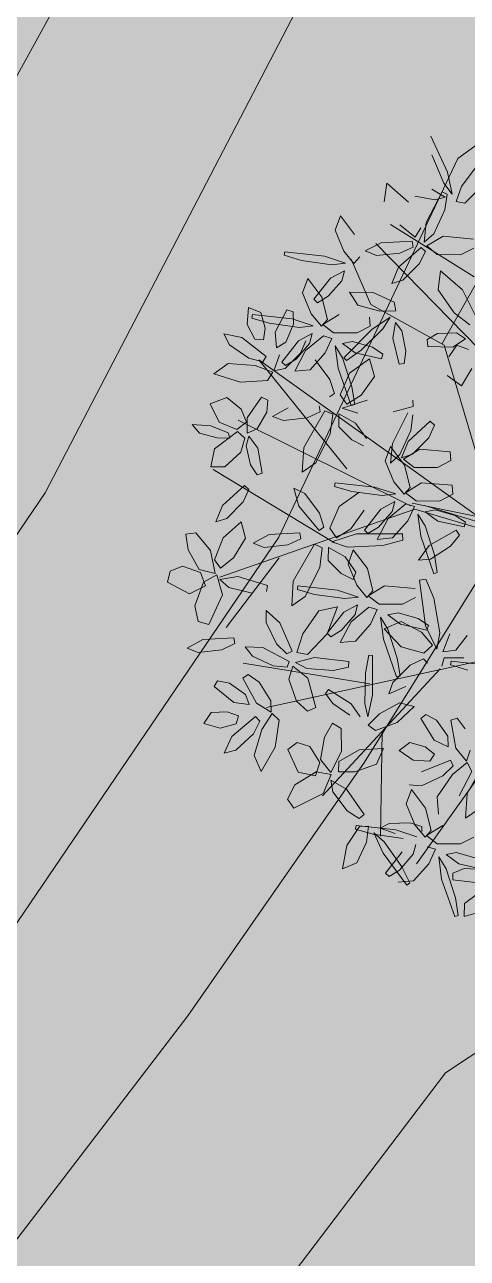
# Model space of a CAD drawing. Header units: inches. Extents: x 218980 to 233865, y 587194 to 599270.
# Drawn here: x 219124.48 to 219129.93, y 587364.85 to 587380.04 of the extents above; entities that cross this region are included whole.
import ezdxf

# ---------------------------------------------------------------- set-up
doc = ezdxf.new("R2010")
doc.units = ezdxf.units.IN
doc.header["$MEASUREMENT"] = 0
doc.linetypes.add('01', pattern=[0])
doc.layers.get('0').update_dxf_attribs({"lineweight": 0})
for name, color, linetype, lineweight in [('Forest and Steep Slope', 66, '01', 0), ('Major Contour', 250, 'Continuous', 0), ('Minor Contour', 250, 'Continuous', 0), ('Proposed Urban Design', 250, 'Continuous', 0)]:
    doc.layers.add(name, color=color, linetype=linetype, lineweight=lineweight)

# ---------------------------------------------------------------- blocks, each defined once
blk = doc.blocks.new('tree2')
at = {"color": 60}
for p, q in [((325195.998, 3048397.39), (325195.795, 3048397.835)), ((325195.807, 3048397.604), (325195.955, 3048397.257)), ((325196.058, 3048397.122), (325195.998, 3048397.39)), ((325196.34, 3048397.442), (325196.173, 3048397.217)), ((325195.252, 3048397.257), (325195.218, 3048397.026)), ((325195.52, 3048397.021), (325195.252, 3048397.257)), ((325195.955, 3048397.257), (325196.058, 3048397.122)), ((325196.173, 3048397.217), (325196.106, 3048397.031)), ((325195.598, 3048397.095), (325195.849, 3048397.049)), ((325195.738, 3048396.772), (325195.933, 3048397.148)), ((325195.97, 3048397.084), (325195.805, 3048397.184)), ((325195.849, 3048397.049), (325195.97, 3048397.084)), ((325195.933, 3048397.148), (325195.996, 3048397.121)), ((325195.996, 3048397.121), (325195.967, 3048396.929)), ((325196.214, 3048397.01), (325196.416, 3048397.209)), ((325195.967, 3048396.929), (325195.831, 3048396.634)), ((325196.106, 3048397.031), (325196.214, 3048397.01)), ((325194.68, 3048396.855), (325194.614, 3048396.678)), ((325194.853, 3048396.623), (325194.68, 3048396.855)), ((325195.712, 3048396.53), (325195.738, 3048396.772)), ((325194.614, 3048396.678), (325194.721, 3048396.418)), ((325195.413, 3048396.741), (325195.602, 3048396.589)), ((325195.602, 3048396.589), (325195.671, 3048396.706)), ((325195.831, 3048396.634), (325195.712, 3048396.53)), ((325194.987, 3048396.421), (325195.184, 3048396.523)), ((325195.184, 3048396.523), (325195.565, 3048396.54)), ((325195.397, 3048396.22), (325195.673, 3048396.464)), ((325195.575, 3048396.468), (325195.414, 3048396.395)), ((325195.565, 3048396.54), (325195.575, 3048396.468)), ((325195.673, 3048396.464), (325195.727, 3048396.415)), ((325195.743, 3048396.483), (325195.944, 3048396.603)), ((325195.873, 3048396.379), (325195.743, 3048396.483)), ((325195.944, 3048396.603), (325196.319, 3048396.567)), ((325196.324, 3048396.457), (325196.161, 3048396.375)), ((325193.996, 3048396.412), (325193.989, 3048396.368)), ((325193.989, 3048396.368), (325194.201, 3048396.304)), ((325194.483, 3048396.357), (325193.996, 3048396.412)), ((325194.201, 3048396.304), (325194.574, 3048396.252)), ((325194.743, 3048396.271), (325194.483, 3048396.357)), ((325194.721, 3048396.418), (325194.846, 3048396.266)), ((325194.846, 3048396.266), (325194.92, 3048396.347)), ((325195.123, 3048396.366), (325194.987, 3048396.421)), ((325195.414, 3048396.395), (325195.123, 3048396.366)), ((325195.727, 3048396.415), (325195.652, 3048396.261)), ((325196.161, 3048396.375), (325195.873, 3048396.379)), ((325194.73, 3048396.177), (325194.56, 3048396.087)), ((325194.574, 3048396.252), (325194.743, 3048396.271)), ((325194.698, 3048396.054), (325194.73, 3048396.177)), ((325195.313, 3048396.021), (325195.397, 3048396.22)), ((325195.652, 3048396.261), (325195.451, 3048396.062)), ((325195.915, 3048396.176), (325195.883, 3048395.944)), ((325196.186, 3048395.943), (325195.915, 3048396.176)), ((325194.279, 3048396.083), (325194.214, 3048395.905)), ((325194.453, 3048395.852), (325194.279, 3048396.083)), ((325194.56, 3048396.087), (325194.354, 3048395.827)), ((325194.53, 3048395.863), (325194.698, 3048396.054)), ((325195.451, 3048396.062), (325195.313, 3048396.021)), ((325194.214, 3048395.905), (325194.322, 3048395.647)), ((325194.398, 3048395.784), (325194.53, 3048395.863)), ((325194.521, 3048395.576), (325194.453, 3048395.852)), ((325194.794, 3048395.915), (325194.893, 3048395.754)), ((325195.083, 3048395.909), (325194.794, 3048395.915)), ((325195.342, 3048395.792), (325195.083, 3048395.909)), ((325195.883, 3048395.944), (325196.082, 3048395.661)), ((325196.341, 3048395.63), (325196.186, 3048395.943)), ((325193.533, 3048395.514), (325193.548, 3048395.725)), ((325193.548, 3048395.725), (325193.698, 3048395.664)), ((325193.877, 3048395.419), (325194.021, 3048395.698)), ((325194.021, 3048395.698), (325194.098, 3048395.67)), ((325194.354, 3048395.827), (325194.398, 3048395.784)), ((325194.893, 3048395.754), (325195.164, 3048395.679)), ((325195.361, 3048395.684), (325195.342, 3048395.792)), ((325193.598, 3048395.637), (325193.591, 3048395.593)), ((325193.591, 3048395.593), (325193.802, 3048395.53)), ((325194.085, 3048395.584), (325193.598, 3048395.637)), ((325193.698, 3048395.664), (325193.752, 3048395.472)), ((325194.345, 3048395.499), (325194.085, 3048395.584)), ((325194.098, 3048395.67), (325194.102, 3048395.521)), ((325194.322, 3048395.647), (325194.448, 3048395.495)), ((325194.448, 3048395.495), (325194.521, 3048395.576)), ((325194.465, 3048395.514), (325194.664, 3048395.637)), ((325195.04, 3048395.606), (325195.046, 3048395.496)), ((325195.294, 3048395.606), (325195.066, 3048395.454)), ((325195.164, 3048395.679), (325195.361, 3048395.684)), ((325195.204, 3048395.462), (325195.294, 3048395.606)), ((325196.082, 3048395.661), (325196.274, 3048395.512)), ((325193.246, 3048395.4), (325193.464, 3048395.355)), ((325193.313, 3048395.267), (325193.246, 3048395.4)), ((325193.628, 3048395.334), (325193.533, 3048395.514)), ((325193.752, 3048395.472), (325193.732, 3048395.328)), ((325193.802, 3048395.53), (325194.176, 3048395.48)), ((325193.895, 3048395.229), (325193.877, 3048395.419)), ((325194.102, 3048395.521), (325194.007, 3048395.299)), ((325194.333, 3048395.405), (325194.163, 3048395.314)), ((325194.176, 3048395.48), (325194.345, 3048395.499)), ((325194.301, 3048395.283), (325194.333, 3048395.405)), ((325194.597, 3048395.412), (325194.465, 3048395.514)), ((325194.885, 3048395.412), (325194.597, 3048395.412)), ((325195.066, 3048395.454), (325194.724, 3048395.104)), ((325195.046, 3048395.496), (325194.885, 3048395.412)), ((325194.934, 3048395.198), (325195.204, 3048395.462)), ((325195.36, 3048395.538), (325195.327, 3048395.349)), ((325195.437, 3048395.438), (325195.36, 3048395.538)), ((325195.485, 3048395.187), (325195.437, 3048395.438)), ((325195.747, 3048395.331), (325195.876, 3048395.403)), ((325195.876, 3048395.403), (325196.112, 3048395.414)), ((325196.112, 3048395.414), (325196.223, 3048395.34)), ((325193.553, 3048395.101), (325193.313, 3048395.267)), ((325193.464, 3048395.355), (325193.766, 3048395.121)), ((325193.732, 3048395.328), (325193.628, 3048395.334)), ((325194.007, 3048395.299), (325193.895, 3048395.229)), ((325194.163, 3048395.314), (325193.958, 3048395.053)), ((325194.134, 3048395.09), (325194.301, 3048395.283)), ((325194.254, 3048395.316), (325194.189, 3048395.164)), ((325194.471, 3048395.376), (325194.251, 3048395.196)), ((325194.576, 3048395.345), (325194.471, 3048395.376)), ((325194.493, 3048395.167), (325194.576, 3048395.345)), ((325194.616, 3048395.251), (325194.651, 3048394.979)), ((325194.706, 3048395.106), (325194.616, 3048395.251)), ((325194.831, 3048395.304), (325194.707, 3048395.28)), ((325194.707, 3048395.28), (325194.862, 3048395.166)), ((325195.076, 3048395.236), (325194.831, 3048395.304)), ((325195.327, 3048395.349), (325195.405, 3048395.026)), ((325195.756, 3048395.246), (325195.747, 3048395.331)), ((325196.064, 3048395.237), (325195.756, 3048395.246)), ((325196.017, 3048395.116), (325196.116, 3048395.26)), ((325196.223, 3048395.34), (325196.064, 3048395.237)), ((325196.116, 3048395.26), (325196.258, 3048395.207)), ((325193.725, 3048395.056), (325193.553, 3048395.101)), ((325193.766, 3048395.121), (325193.725, 3048395.056)), ((325193.859, 3048394.944), (325193.929, 3048395.141)), ((325194.189, 3048395.164), (325193.998, 3048394.975)), ((325194.003, 3048395.011), (325194.134, 3048395.09)), ((325194.251, 3048395.196), (325194.117, 3048394.94)), ((325194.306, 3048394.958), (325194.493, 3048395.167)), ((325194.822, 3048394.747), (325194.706, 3048395.106)), ((325194.724, 3048395.104), (325194.754, 3048395.071)), ((325194.754, 3048395.071), (325194.934, 3048395.198)), ((325194.792, 3048394.918), (325195.037, 3048395.094)), ((325194.862, 3048395.166), (325195.185, 3048395.093)), ((325195.037, 3048395.094), (325195.1, 3048394.876)), ((325195.204, 3048395.151), (325195.076, 3048395.236)), ((325195.185, 3048395.093), (325195.204, 3048395.151)), ((325195.466, 3048395.035), (325195.485, 3048395.187)), ((325193.121, 3048394.906), (325193.297, 3048395.034)), ((325193.297, 3048395.034), (325193.629, 3048395.009)), ((325193.629, 3048395.009), (325193.848, 3048394.929)), ((325193.998, 3048394.975), (325193.859, 3048394.944)), ((325193.958, 3048395.053), (325194.003, 3048395.011)), ((325194.117, 3048394.94), (325194.306, 3048394.958)), ((325194.55, 3048394.837), (325194.37, 3048395.079)), ((325194.651, 3048394.979), (325194.814, 3048394.517)), ((325195.405, 3048395.026), (325195.466, 3048395.035)), ((325196.299, 3048394.975), (325196.172, 3048394.758)), ((325193.448, 3048394.804), (325193.121, 3048394.906)), ((325193.784, 3048394.825), (325193.448, 3048394.804)), ((325193.848, 3048394.929), (325193.784, 3048394.825)), ((325194.607, 3048394.665), (325194.55, 3048394.837)), ((325194.676, 3048394.651), (325194.792, 3048394.918)), ((325195.1, 3048394.876), (325194.936, 3048394.644)), ((325196.172, 3048394.758), (325195.995, 3048394.889)), ((325194.547, 3048394.623), (325194.607, 3048394.665)), ((325194.76, 3048394.533), (325194.676, 3048394.651)), ((325194.936, 3048394.644), (325194.76, 3048394.533)), ((325194.856, 3048394.529), (325194.822, 3048394.747)), ((325193.074, 3048394.538), (325193.28, 3048394.616)), ((325193.186, 3048394.314), (325193.074, 3048394.538)), ((325193.28, 3048394.616), (325193.458, 3048394.473)), ((325193.533, 3048394.367), (325193.71, 3048394.62)), ((325193.71, 3048394.62), (325193.786, 3048394.582)), ((325193.786, 3048394.582), (325193.775, 3048394.434)), ((325193.842, 3048394.384), (325194.038, 3048394.489)), ((325194.418, 3048394.512), (325194.429, 3048394.44)), ((325194.703, 3048394.486), (325195.008, 3048394.584)), ((325194.896, 3048394.422), (325194.703, 3048394.486)), ((325194.814, 3048394.517), (325194.856, 3048394.529)), ((325195.577, 3048394.507), (325195.33, 3048394.438)), ((325195.572, 3048394.584), (325195.577, 3048394.507)), ((325193.458, 3048394.473), (325193.524, 3048394.312)), ((325193.533, 3048394.178), (325193.533, 3048394.367)), ((325193.775, 3048394.434), (325193.656, 3048394.23)), ((325193.979, 3048394.332), (325193.842, 3048394.384)), ((325194.269, 3048394.365), (325193.979, 3048394.332)), ((325194.229, 3048394.001), (325194.489, 3048394.454)), ((325194.429, 3048394.44), (325194.269, 3048394.365)), ((325194.489, 3048394.454), (325194.586, 3048394.411)), ((325194.586, 3048394.411), (325194.556, 3048394.17)), ((325194.662, 3048394.416), (325194.659, 3048394.254)), ((325194.868, 3048394.301), (325194.662, 3048394.416)), ((325195.32, 3048394.05), (325195.509, 3048394.429)), ((325195.573, 3048394.403), (325195.546, 3048394.211)), ((325192.855, 3048394.285), (325192.943, 3048394.179)), ((325193.086, 3048394.268), (325192.855, 3048394.285)), ((325192.943, 3048394.179), (325193.163, 3048394.12)), ((325193.299, 3048394.183), (325193.086, 3048394.268)), ((325193.13, 3048393.986), (325193.413, 3048394.198)), ((325193.403, 3048394.221), (325193.186, 3048394.314)), ((325193.32, 3048394.114), (325193.299, 3048394.183)), ((325193.524, 3048394.312), (325193.403, 3048394.221)), ((325193.413, 3048394.198), (325193.502, 3048394.114)), ((325193.656, 3048394.23), (325193.533, 3048394.178)), ((325194.659, 3048394.254), (325194.82, 3048394.093)), ((325195.001, 3048394.112), (325194.868, 3048394.301)), ((325195.546, 3048394.211), (325195.414, 3048393.913)), ((325195.515, 3048394.075), (325195.787, 3048394.324)), ((325195.841, 3048394.275), (325195.768, 3048394.12)), ((325195.787, 3048394.324), (325195.841, 3048394.275)), ((325193.163, 3048394.12), (325193.32, 3048394.114)), ((325193.502, 3048394.114), (325193.455, 3048393.944)), ((325193.518, 3048394.021), (325193.551, 3048394.14)), ((325193.551, 3048394.14), (325193.662, 3048393.992)), ((325194.556, 3048394.17), (325194.376, 3048393.811)), ((325194.82, 3048394.093), (325194.965, 3048394.022)), ((325195.297, 3048393.808), (325195.32, 3048394.05)), ((325195.434, 3048393.875), (325195.515, 3048394.075)), ((325195.768, 3048394.12), (325195.57, 3048393.918)), ((325193.086, 3048393.762), (325193.13, 3048393.986)), ((325193.455, 3048393.944), (325193.255, 3048393.763)), ((325193.574, 3048393.787), (325193.518, 3048394.021)), ((325193.662, 3048393.992), (325193.717, 3048393.683)), ((325194.209, 3048393.696), (325194.229, 3048394.001)), ((325195.297, 3048394.013), (325195.232, 3048393.835)), ((325195.47, 3048393.781), (325195.297, 3048394.013)), ((325195.414, 3048393.913), (325195.297, 3048393.808)), ((325195.57, 3048393.918), (325195.434, 3048393.875)), ((325195.458, 3048393.857), (325195.657, 3048393.98)), ((325195.657, 3048393.98), (325196.033, 3048393.949)), ((325196.033, 3048393.949), (325196.04, 3048393.839)), ((325193.255, 3048393.763), (325193.086, 3048393.762)), ((325193.654, 3048393.665), (325193.574, 3048393.787)), ((325194.376, 3048393.811), (325194.209, 3048393.696)), ((325195.232, 3048393.835), (325195.34, 3048393.576)), ((325195.59, 3048393.756), (325195.458, 3048393.857)), ((325195.539, 3048393.506), (325195.47, 3048393.781)), ((325195.878, 3048393.755), (325195.59, 3048393.756)), ((325196.04, 3048393.839), (325195.878, 3048393.755)), ((325193.717, 3048393.683), (325193.654, 3048393.665)), ((325195.34, 3048393.576), (325195.465, 3048393.424)), ((325193.227, 3048393.285), (325193.499, 3048393.534)), ((325193.554, 3048393.485), (325193.481, 3048393.33)), ((325193.499, 3048393.534), (325193.554, 3048393.485)), ((325194.106, 3048393.5), (325194.168, 3048393.28)), ((325194.241, 3048393.433), (325194.106, 3048393.5)), ((325194.421, 3048393.19), (325194.241, 3048393.433)), ((325194.615, 3048393.566), (325194.608, 3048393.522)), ((325194.608, 3048393.522), (325194.82, 3048393.459)), ((325195.102, 3048393.514), (325194.615, 3048393.566)), ((325194.663, 3048393.272), (325194.908, 3048393.447)), ((325194.82, 3048393.459), (325195.194, 3048393.409)), ((325195.363, 3048393.429), (325195.102, 3048393.514)), ((325195.194, 3048393.409), (325195.363, 3048393.429)), ((325195.465, 3048393.424), (325195.539, 3048393.506)), ((325195.482, 3048393.444), (325195.681, 3048393.566)), ((325195.614, 3048393.342), (325195.482, 3048393.444)), ((325195.681, 3048393.566), (325196.057, 3048393.535)), ((325193.481, 3048393.33), (325193.283, 3048393.128)), ((325194.168, 3048393.28), (325194.418, 3048392.977)), ((325194.548, 3048393.005), (325194.663, 3048393.272)), ((325195.35, 3048393.334), (325195.18, 3048393.243)), ((325195.488, 3048393.306), (325195.269, 3048393.126)), ((325195.319, 3048393.212), (325195.35, 3048393.334)), ((325195.593, 3048393.275), (325195.488, 3048393.306)), ((325195.51, 3048393.096), (325195.593, 3048393.275)), ((325195.902, 3048393.341), (325195.614, 3048393.342)), ((325194.478, 3048393.018), (325194.421, 3048393.19)), ((325194.971, 3048393.23), (325194.807, 3048392.998)), ((325195.18, 3048393.243), (325194.976, 3048392.982)), ((325195.269, 3048393.126), (325195.135, 3048392.869)), ((325195.151, 3048393.02), (325195.319, 3048393.212)), ((325195.724, 3048393.036), (325195.634, 3048393.18)), ((325195.848, 3048393.234), (325195.724, 3048393.209)), ((325194.418, 3048392.977), (325194.478, 3048393.018)), ((325194.632, 3048392.887), (325194.548, 3048393.005)), ((325194.807, 3048392.998), (325194.632, 3048392.887)), ((325194.976, 3048392.982), (325195.02, 3048392.94)), ((325195.02, 3048392.94), (325195.151, 3048393.02)), ((325195.323, 3048392.887), (325195.51, 3048393.096)), ((325193.605, 3048392.822), (325193.801, 3048392.927)), ((325193.801, 3048392.927), (325194.181, 3048392.95)), ((325194.192, 3048392.877), (325194.033, 3048392.802)), ((325194.181, 3048392.95), (325194.192, 3048392.877)), ((325194.574, 3048392.84), (325194.879, 3048392.938)), ((325194.767, 3048392.775), (325194.574, 3048392.84)), ((325194.879, 3048392.938), (325195.443, 3048392.938)), ((325195.135, 3048392.869), (325195.323, 3048392.887)), ((325195.449, 3048392.861), (325195.201, 3048392.792)), ((325195.443, 3048392.938), (325195.449, 3048392.861)), ((325194.033, 3048392.802), (325193.742, 3048392.769)), ((325194.1, 3048392.355), (325194.36, 3048392.808)), ((325194.36, 3048392.808), (325194.457, 3048392.765)), ((325194.457, 3048392.765), (325194.427, 3048392.524)), ((325194.533, 3048392.77), (325194.53, 3048392.608)), ((325194.739, 3048392.654), (325194.533, 3048392.77)), ((325195.201, 3048392.792), (325194.767, 3048392.775)), ((325194.839, 3048392.742), (325194.774, 3048392.564)), ((325195.012, 3048392.511), (325194.839, 3048392.742)), ((325194.427, 3048392.524), (325194.247, 3048392.165)), ((325194.53, 3048392.608), (325194.691, 3048392.447)), ((325194.872, 3048392.465), (325194.739, 3048392.654)), ((325194.774, 3048392.564), (325194.882, 3048392.306)), ((325194.691, 3048392.447), (325194.836, 3048392.375)), ((325194.836, 3048392.375), (325194.872, 3048392.465)), ((325194.644, 3048392.243), (325194.157, 3048392.296)), ((325194.904, 3048392.158), (325194.644, 3048392.243)), ((325194.892, 3048392.064), (325194.722, 3048391.973)), ((325194.736, 3048392.139), (325194.904, 3048392.158))]:
    blk.add_line(p, q, dxfattribs=at)
at = {"color": 44}
for p, q in [((325196.327, 3048396.103), (325195.296, 3048396.747)), ((325197.463, 3048394.114), (325195.116, 3048396.511)), ((325195.053, 3048395.763), (325194.814, 3048396.319)), ((325195.933, 3048395.28), (325196.376, 3048396.066)), ((325195.958, 3048395.261), (325195.053, 3048395.763)), ((325196.591, 3048393.122), (325195.958, 3048395.261)), ((325193.675, 3048395.08), (325196.381, 3048393.148)), ((325194.76, 3048393.739), (325193.675, 3048395.08)), ((325195.543, 3048393.283), (325193.422, 3048394.338)), ((325194.609, 3048392.825), (325193.114, 3048393.729)), ((325195.566, 3048393.313), (325196.381, 3048393.148)), ((325195.718, 3048393.286), (325197.451, 3048392.755)), ((325195.598, 3048393.241), (325193.196, 3048392.403)), ((325197.445, 3048392.685), (325195.598, 3048393.241)), ((325193.925, 3048392.643), (325193.271, 3048391.785)), ((325197.316, 3048391.574), (325193.768, 3048390.798)), ((325195.043, 3048391.09), (325193.481, 3048391.344)), ((325195.907, 3048391.274), (325194.459, 3048389.71)), ((325197.28, 3048391.211), (325195.617, 3048388.874)), ((325195.193, 3048390.502), (325195.173, 3048389.213))]:
    blk.add_line(p, q, dxfattribs=at)
at = {"color": 62}
for p, q in [((325196.064, 3048393.426), (325195.902, 3048393.341)), ((325196.057, 3048393.535), (325196.064, 3048393.426)), ((325193.146, 3048393.086), (325193.227, 3048393.285)), ((325193.283, 3048393.128), (325193.146, 3048393.086)), ((325195.634, 3048393.18), (325195.669, 3048392.908)), ((325195.724, 3048393.209), (325195.879, 3048393.095)), ((325196.094, 3048393.165), (325195.848, 3048393.234)), ((325196.222, 3048393.081), (325196.094, 3048393.165)), ((325193.236, 3048392.887), (325193.458, 3048393.084)), ((325193.458, 3048393.084), (325193.513, 3048392.883)), ((325195.839, 3048392.677), (325195.724, 3048393.036)), ((325195.774, 3048392.794), (325196.105, 3048392.982)), ((325195.879, 3048393.095), (325196.203, 3048393.023)), ((325196.105, 3048392.982), (325196.147, 3048392.922)), ((325196.203, 3048393.023), (325196.222, 3048393.081)), ((325192.776, 3048392.935), (325192.901, 3048392.951)), ((325192.805, 3048392.739), (325192.776, 3048392.935)), ((325192.901, 3048392.951), (325193.08, 3048392.733)), ((325193.129, 3048392.618), (325193.236, 3048392.887)), ((325193.513, 3048392.883), (325193.363, 3048392.642)), ((325193.742, 3048392.769), (325193.605, 3048392.822)), ((325195.669, 3048392.908), (325195.831, 3048392.446)), ((325196.147, 3048392.922), (325196.036, 3048392.784)), ((325192.939, 3048392.497), (325192.805, 3048392.739)), ((325193.08, 3048392.733), (325193.139, 3048392.45)), ((325195.644, 3048392.614), (325195.774, 3048392.794)), ((325196.036, 3048392.784), (325195.79, 3048392.627)), ((325195.874, 3048392.459), (325195.839, 3048392.677)), ((325192.583, 3048392.478), (325192.737, 3048392.539)), ((325192.737, 3048392.539), (325192.955, 3048392.459)), ((325193.204, 3048392.515), (325193.129, 3048392.618)), ((325193.363, 3048392.642), (325193.204, 3048392.515)), ((325195.081, 3048392.235), (325195.012, 3048392.511)), ((325195.79, 3048392.627), (325195.644, 3048392.614)), ((325192.549, 3048392.34), (325192.583, 3048392.478)), ((325193.139, 3048392.45), (325192.939, 3048392.497)), ((325192.955, 3048392.459), (325193.017, 3048392.296)), ((325192.992, 3048392.341), (325193.156, 3048392.434)), ((325193.156, 3048392.434), (325193.228, 3048392.187)), ((325193.197, 3048392.376), (325193.418, 3048392.412)), ((325193.307, 3048392.276), (325193.197, 3048392.376)), ((325193.418, 3048392.412), (325193.783, 3048392.302)), ((325194.08, 3048392.049), (325194.1, 3048392.355)), ((325195.655, 3048392.365), (325195.731, 3048392.38)), ((325195.73, 3048391.806), (325195.655, 3048392.365)), ((325195.731, 3048392.38), (325195.832, 3048392.144)), ((325195.831, 3048392.446), (325195.874, 3048392.459)), ((325192.822, 3048392.199), (325192.549, 3048392.34)), ((325193.017, 3048392.296), (325192.822, 3048392.199)), ((325192.889, 3048392.052), (325192.992, 3048392.341)), ((325193.592, 3048392.208), (325193.307, 3048392.276)), ((325193.783, 3048392.302), (325193.768, 3048392.226)), ((325194.157, 3048392.296), (325194.15, 3048392.252)), ((325194.15, 3048392.252), (325194.362, 3048392.189)), ((325194.882, 3048392.306), (325195.007, 3048392.154)), ((325195.007, 3048392.154), (325195.081, 3048392.235)), ((325195.024, 3048392.173), (325195.223, 3048392.296)), ((325195.223, 3048392.296), (325195.599, 3048392.265)), ((325192.929, 3048391.857), (325192.889, 3048392.052)), ((325193.228, 3048392.187), (325193.058, 3048391.821)), ((325194.247, 3048392.165), (325194.08, 3048392.049)), ((325194.362, 3048392.189), (325194.736, 3048392.139)), ((325194.861, 3048391.942), (325194.892, 3048392.064)), ((325195.156, 3048392.071), (325195.024, 3048392.173)), ((325195.444, 3048392.071), (325195.156, 3048392.071)), ((325195.606, 3048392.155), (325195.444, 3048392.071)), ((325195.832, 3048392.144), (325195.906, 3048391.716)), ((325193.764, 3048391.844), (325193.766, 3048391.991)), ((325193.766, 3048391.991), (325193.932, 3048391.843)), ((325194.414, 3048391.99), (325194.217, 3048391.707)), ((325194.643, 3048392.04), (325194.414, 3048391.99)), ((325194.517, 3048391.706), (325194.643, 3048392.04)), ((325194.722, 3048391.973), (325194.518, 3048391.712)), ((325194.693, 3048391.749), (325194.861, 3048391.942)), ((325195.03, 3048392.035), (325194.811, 3048391.855)), ((325195.135, 3048392.004), (325195.03, 3048392.035)), ((325195.052, 3048391.826), (325195.135, 3048392.004)), ((325195.175, 3048391.91), (325195.211, 3048391.638)), ((325195.265, 3048391.765), (325195.175, 3048391.91)), ((325195.39, 3048391.963), (325195.266, 3048391.939)), ((325195.266, 3048391.939), (325195.421, 3048391.825)), ((325195.636, 3048391.895), (325195.39, 3048391.963)), ((325193.058, 3048391.821), (325192.929, 3048391.857)), ((325193.895, 3048391.582), (325193.764, 3048391.844)), ((325193.932, 3048391.843), (325194.084, 3048391.493)), ((325194.562, 3048391.67), (325194.693, 3048391.749)), ((325194.811, 3048391.855), (325194.677, 3048391.599)), ((325194.865, 3048391.617), (325195.052, 3048391.826)), ((325195.221, 3048391.766), (325195.428, 3048391.858)), ((325195.428, 3048391.547), (325195.221, 3048391.766)), ((325195.381, 3048391.406), (325195.265, 3048391.765)), ((325195.421, 3048391.825), (325195.745, 3048391.752)), ((325195.428, 3048391.858), (325195.68, 3048391.726)), ((325195.764, 3048391.81), (325195.636, 3048391.895)), ((325195.745, 3048391.752), (325195.764, 3048391.81)), ((325192.791, 3048391.53), (325192.986, 3048391.634)), ((325192.986, 3048391.634), (325193.367, 3048391.657)), ((325193.367, 3048391.657), (325193.378, 3048391.585)), ((325194.217, 3048391.707), (325194.142, 3048391.475)), ((325194.276, 3048391.453), (325194.517, 3048391.706)), ((325194.518, 3048391.712), (325194.562, 3048391.67)), ((325194.677, 3048391.599), (325194.865, 3048391.617)), ((325195.211, 3048391.638), (325195.373, 3048391.176)), ((325192.928, 3048391.477), (325192.791, 3048391.53)), ((325193.218, 3048391.51), (325192.928, 3048391.477)), ((325193.378, 3048391.585), (325193.218, 3048391.51)), ((325193.509, 3048391.544), (325193.724, 3048391.536)), ((325193.596, 3048391.43), (325193.509, 3048391.544)), ((325194.02, 3048391.458), (325193.895, 3048391.582)), ((325194.084, 3048391.493), (325194.02, 3048391.458)), ((325194.142, 3048391.475), (325194.276, 3048391.453)), ((325195.03, 3048391.442), (325194.99, 3048391.225)), ((325195.075, 3048391.44), (325195.03, 3048391.442)), ((325195.707, 3048391.468), (325195.428, 3048391.547)), ((325194.127, 3048391.352), (325194.362, 3048391.413)), ((325194.266, 3048391.278), (325194.127, 3048391.352)), ((325194.362, 3048391.413), (325194.782, 3048391.366)), ((325194.78, 3048391.297), (325194.59, 3048391.256)), ((325194.782, 3048391.366), (325194.78, 3048391.297)), ((325195.074, 3048390.95), (325195.075, 3048391.44)), ((325195.541, 3048391.318), (325195.324, 3048391.107)), ((325195.416, 3048391.188), (325195.381, 3048391.406)), ((325194.59, 3048391.256), (325194.266, 3048391.278)), ((325194.99, 3048391.225), (325194.98, 3048390.848)), ((325195.373, 3048391.176), (325195.416, 3048391.188)), ((325193.124, 3048391.058), (325193.167, 3048391.127)), ((325193.167, 3048391.127), (325193.314, 3048391.099)), ((325194.813, 3048390.844), (325194.532, 3048391.02)), ((325195.324, 3048391.107), (325195.276, 3048390.965)), ((325194.98, 3048390.848), (325195.017, 3048390.682)), ((325195.017, 3048390.682), (325195.074, 3048390.95)), ((325192.997, 3048390.602), (325193.088, 3048390.736))]:
    blk.add_line(p, q, dxfattribs=at)
at = {"color": 64}
for p, q in [((325195.868, 3048391.516), (325195.73, 3048391.806)), ((325195.68, 3048391.726), (325195.813, 3048391.567)), ((325195.906, 3048391.716), (325195.868, 3048391.516)), ((325196.03, 3048391.704), (325195.942, 3048391.485)), ((325196.103, 3048391.503), (325196.242, 3048391.684)), ((325193.724, 3048391.536), (325194.051, 3048391.365)), ((325195.813, 3048391.567), (325195.707, 3048391.468)), ((325195.942, 3048391.485), (325196.103, 3048391.503)), ((325193.853, 3048391.313), (325193.596, 3048391.43)), ((325194.024, 3048391.297), (325193.853, 3048391.313)), ((325194.051, 3048391.365), (325194.024, 3048391.297)), ((325194.043, 3048391.148), (325194.094, 3048391.306)), ((325194.094, 3048391.306), (325194.277, 3048391.161)), ((325195.704, 3048391.398), (325195.541, 3048391.318)), ((325195.752, 3048391.343), (325195.704, 3048391.398)), ((325195.928, 3048391.308), (325195.958, 3048391.41)), ((325195.958, 3048391.41), (325196.201, 3048391.412)), ((325196.044, 3048391.367), (325196.037, 3048391.323)), ((325196.037, 3048391.323), (325196.249, 3048391.26)), ((325196.531, 3048391.315), (325196.044, 3048391.367)), ((325193.48, 3048391.158), (325193.546, 3048391.205)), ((325193.648, 3048390.85), (325193.48, 3048391.158)), ((325193.546, 3048391.205), (325193.681, 3048391.109)), ((325194.141, 3048390.877), (325194.043, 3048391.148)), ((325194.277, 3048391.161), (325194.376, 3048390.798)), ((325193.366, 3048390.858), (325193.124, 3048391.058)), ((325193.314, 3048391.099), (325193.51, 3048390.96)), ((325193.681, 3048391.109), (325193.825, 3048390.882)), ((325194.532, 3048391.02), (325194.495, 3048390.971)), ((325195.276, 3048390.965), (325195.485, 3048391.055)), ((325193.556, 3048390.835), (325193.366, 3048390.858)), ((325193.51, 3048390.96), (325193.556, 3048390.835)), ((325193.826, 3048390.74), (325193.648, 3048390.85)), ((325193.825, 3048390.882), (325193.826, 3048390.74)), ((325194.276, 3048390.754), (325194.141, 3048390.877)), ((325194.495, 3048390.971), (325194.588, 3048390.849)), ((325194.588, 3048390.849), (325194.796, 3048390.703)), ((325194.922, 3048390.684), (325194.813, 3048390.844)), ((325195.407, 3048390.855), (325195.161, 3048390.72)), ((325195.59, 3048390.809), (325195.407, 3048390.855)), ((325193.088, 3048390.736), (325193.287, 3048390.747)), ((325193.287, 3048390.747), (325193.424, 3048390.697)), ((325193.341, 3048390.441), (325193.633, 3048390.686)), ((325193.424, 3048390.697), (325193.396, 3048390.596)), ((325193.633, 3048390.686), (325193.689, 3048390.632)), ((325193.714, 3048390.529), (325193.838, 3048390.726)), ((325193.838, 3048390.726), (325193.926, 3048390.641)), ((325194.376, 3048390.798), (325194.276, 3048390.754)), ((325195.161, 3048390.72), (325195.023, 3048390.579)), ((325195.379, 3048390.612), (325195.59, 3048390.809)), ((325195.67, 3048390.662), (325195.733, 3048390.714)), ((325195.733, 3048390.714), (325195.864, 3048390.641)), ((325193.2, 3048390.542), (325192.997, 3048390.602)), ((325193.396, 3048390.596), (325193.2, 3048390.542)), ((325193.689, 3048390.632), (325193.608, 3048390.475)), ((325193.926, 3048390.641), (325193.876, 3048390.308)), ((325194.484, 3048390.433), (325194.583, 3048390.604)), ((325194.583, 3048390.604), (325194.691, 3048390.538)), ((325194.691, 3048390.538), (325194.694, 3048390.257)), ((325195.023, 3048390.579), (325195.112, 3048390.515)), ((325195.112, 3048390.515), (325195.379, 3048390.612)), ((325195.837, 3048390.396), (325195.67, 3048390.662)), ((325195.864, 3048390.641), (325196.005, 3048390.446)), ((325196.039, 3048390.644), (325196.117, 3048390.667)), ((325196.101, 3048390.298), (325196.039, 3048390.644)), ((325196.117, 3048390.667), (325196.215, 3048390.534)), ((325193.25, 3048390.237), (325193.341, 3048390.441)), ((325193.608, 3048390.475), (325193.394, 3048390.274)), ((325193.619, 3048390.209), (325193.714, 3048390.529)), ((325194.436, 3048390.16), (325194.484, 3048390.433)), ((325196.009, 3048390.314), (325195.837, 3048390.396)), ((325196.005, 3048390.446), (325196.009, 3048390.314)), ((325193.394, 3048390.274), (325193.25, 3048390.237)), ((325193.876, 3048390.308), (325193.706, 3048390.011)), ((325194.034, 3048390.283), (325194.148, 3048390.369)), ((325194.158, 3048390.001), (325194.034, 3048390.283)), ((325194.148, 3048390.369), (325194.305, 3048390.32)), ((325194.305, 3048390.32), (325194.425, 3048390.121)), ((325194.694, 3048390.257), (325194.563, 3048389.999)), ((325194.661, 3048390.135), (325194.912, 3048390.278)), ((325194.912, 3048390.278), (325195.209, 3048390.293)), ((325195.209, 3048390.293), (325195.126, 3048390.102)), ((325195.405, 3048390.27), (325195.534, 3048390.368)), ((325195.578, 3048390.149), (325195.405, 3048390.27)), ((325195.534, 3048390.368), (325195.726, 3048390.315)), ((325195.726, 3048390.315), (325195.84, 3048390.225)), ((325196.235, 3048390.137), (325196.101, 3048390.298)), ((325196.279, 3048390.273), (325196.235, 3048390.137)), ((325193.706, 3048390.011), (325193.619, 3048390.209)), ((325194.425, 3048390.121), (325194.372, 3048389.955)), ((325194.563, 3048389.999), (325194.436, 3048390.16)), ((325194.655, 3048390.008), (325194.661, 3048390.135)), ((325195.126, 3048390.102), (325194.858, 3048390.007)), ((325195.782, 3048390.138), (325195.578, 3048390.149)), ((325195.68, 3048390.008), (325196.035, 3048390.148)), ((325195.84, 3048390.225), (325195.782, 3048390.138)), ((325196.07, 3048390.079), (325195.943, 3048389.955)), ((325196.035, 3048390.148), (325196.07, 3048390.079)), ((325196.062, 3048389.973), (325196.242, 3048390.12)), ((325196.242, 3048389.74), (325196.501, 3048390.193)), ((325196.242, 3048390.12), (325196.299, 3048390.012)), ((325194.119, 3048389.845), (325194.38, 3048390.006)), ((325194.372, 3048389.955), (325194.158, 3048390.001)), ((325194.38, 3048390.006), (325194.567, 3048389.975)), ((325194.567, 3048389.975), (325194.467, 3048389.738)), ((325194.858, 3048390.007), (325194.655, 3048390.008)), ((325195.943, 3048389.955), (325195.678, 3048389.833)), ((325195.87, 3048389.7), (325196.062, 3048389.973)), ((325196.299, 3048390.012), (325196.145, 3048389.712)), ((325194.028, 3048389.668), (325194.119, 3048389.845)), ((325194.562, 3048389.904), (325194.756, 3048389.794)), ((325194.585, 3048389.758), (325194.562, 3048389.904)), ((325195.555, 3048389.79), (325195.49, 3048389.612)), ((325195.678, 3048389.833), (325195.529, 3048389.844)), ((325195.729, 3048389.559), (325195.555, 3048389.79)), ((325194.106, 3048389.559), (325194.028, 3048389.668)), ((325194.467, 3048389.738), (325194.106, 3048389.559))]:
    blk.add_line(p, q, dxfattribs=at)
at = {"color": 66}
for p, q in [((325194.756, 3048389.794), (325194.972, 3048389.48)), ((325194.764, 3048389.526), (325194.585, 3048389.758)), ((325196.221, 3048389.435), (325196.242, 3048389.74)), ((325194.913, 3048389.43), (325194.764, 3048389.526)), ((325194.972, 3048389.48), (325194.913, 3048389.43)), ((325195.49, 3048389.612), (325195.598, 3048389.354)), ((325196.388, 3048389.551), (325196.221, 3048389.435)), ((325194.917, 3048389.333), (325194.76, 3048389.097)), ((325194.874, 3048389.344), (325194.867, 3048389.3)), ((325195.361, 3048389.292), (325194.874, 3048389.344)), ((325195.027, 3048389.335), (325194.917, 3048389.333)), ((325195, 3048389.139), (325195.027, 3048389.335)), ((325195.282, 3048389.37), (325195.171, 3048389.311)), ((325195.537, 3048389.377), (325195.282, 3048389.37)), ((325195.684, 3048389.334), (325195.537, 3048389.377)), ((325194.867, 3048389.3), (325195.078, 3048389.237)), ((325195.078, 3048389.237), (325195.452, 3048389.187)), ((325195.093, 3048389.256), (325195.206, 3048389.006)), ((325195.221, 3048389.145), (325195.093, 3048389.256)), ((325195.171, 3048389.311), (325195.353, 3048389.247)), ((325194.76, 3048389.097), (325194.707, 3048388.812)), ((325194.882, 3048388.885), (325195, 3048389.139)), ((325195.439, 3048389.021), (325195.234, 3048388.76)), ((325194.707, 3048388.812), (325194.882, 3048388.885))]:
    blk.add_line(p, q, dxfattribs=at)
at = {"color": 68}
for p, q in [((325195.89, 3048389.484), (325195.87, 3048389.7)), ((325195.797, 3048389.283), (325195.729, 3048389.559)), ((325195.598, 3048389.354), (325195.724, 3048389.202)), ((325195.683, 3048389.273), (325195.684, 3048389.334)), ((325195.741, 3048389.221), (325195.94, 3048389.344)), ((325195.621, 3048389.206), (325195.361, 3048389.292)), ((325195.724, 3048389.202), (325195.797, 3048389.283)), ((325195.873, 3048389.119), (325195.741, 3048389.221)), ((325196.322, 3048389.203), (325196.161, 3048389.119)), ((325195.438, 3048388.835), (325195.221, 3048389.145)), ((325195.577, 3048388.99), (325195.609, 3048389.112)), ((325195.852, 3048389.052), (325195.747, 3048389.083)), ((325195.769, 3048388.874), (325195.852, 3048389.052)), ((325196.161, 3048389.119), (325195.873, 3048389.119)), ((325196.107, 3048389.011), (325195.982, 3048388.987)), ((325196.352, 3048388.943), (325196.107, 3048389.011)), ((325195.206, 3048389.006), (325195.497, 3048388.612)), ((325195.41, 3048388.797), (325195.577, 3048388.99)), ((325195.582, 3048388.665), (325195.769, 3048388.874)), ((325195.892, 3048388.958), (325195.927, 3048388.686)), ((325195.982, 3048388.813), (325195.892, 3048388.958)), ((325195.982, 3048388.987), (325196.138, 3048388.873)), ((325196.138, 3048388.873), (325196.461, 3048388.8)), ((325195.234, 3048388.76), (325195.279, 3048388.718)), ((325195.279, 3048388.718), (325195.41, 3048388.797)), ((325195.534, 3048388.637), (325195.438, 3048388.835)), ((325196.098, 3048388.454), (325195.982, 3048388.813)), ((325196.064, 3048388.758), (325196.203, 3048388.814)), ((325196.065, 3048388.677), (325196.064, 3048388.758)), ((325196.203, 3048388.814), (325196.443, 3048388.802)), ((325195.393, 3048388.647), (325195.582, 3048388.665)), ((325195.497, 3048388.612), (325195.534, 3048388.637)), ((325195.927, 3048388.686), (325196.089, 3048388.224)), ((325196.376, 3048388.639), (325196.065, 3048388.677)), ((325196.132, 3048388.236), (325196.098, 3048388.454)), ((325196.208, 3048388.386), (325196.37, 3048388.502)), ((325196.203, 3048388.224), (325196.208, 3048388.386)), ((325196.406, 3048388.283), (325196.203, 3048388.224)), ((325196.089, 3048388.224), (325196.132, 3048388.236))]:
    blk.add_line(p, q, dxfattribs=at)

msp = doc.modelspace()

# ---------------------------------------------------------------- hatches: boundary and pattern name
at = {"layer": 'Forest and Steep Slope'}
h = msp.add_hatch(color=256, dxfattribs=at)
h.dxf.hatch_style = 1
h.paths.add_polyline_path([(219135.215, 587395.763), (219140.871, 587407.765), (219143.354, 587412.593), (219146.665, 587418.939), (219150.39, 587423.078), (219154.529, 587426.803), (219154.943, 587426.803), (219163.496, 587430.114), (219170.118, 587432.183), (219170.946, 587433.563), (219170.808, 587435.08), (219169.429, 587436.184), (219166.256, 587437.011), (219159.358, 587437.563), (219151.218, 587438.253), (219143.078, 587435.356), (219140.181, 587431.493), (219134.492, 587425.697), (219131.043, 587423.214), (219121.386, 587418.385), (219108.832, 587410.246), (219100.002, 587400.451), (219091.863, 587383.62), (219091.801, 587366.52), (219075.658, 587343.995), (219084.986, 587342.099), (219126.328, 587356.355), (219131.985, 587356.771), (219131.076, 587366.654), (219131.076, 587374.38), (219131.904, 587381.691), (219132.456, 587386.106)])

# ---------------------------------------------------------------- linework, layer by layer
at = {"layer": 'Major Contour', "elevation": 2790}
msp.add_lwpolyline([(219109.333, 587350.495), (219118.92, 587358.267), (219121.9, 587361.849), (219126.487, 587367.834), (219128.663, 587370.96), (219130.353, 587373.676), (219132.454, 587375.323), (219137.586, 587375.488), (219141.373, 587375.068), (219144.318, 587375.715), (219148.582, 587377.496), (219151.868, 587377.198), (219155.74, 587375.12), (219159.001, 587374.826), (219161.965, 587375.117), (219170.04, 587378.424), (219177.359, 587378.207), (219181.154, 587378.262), (219186.247, 587380.29)], dxfattribs=at)
at = {"layer": 'Minor Contour'}
for points in [[(219086.571, 587342.646), (219108.997, 587360.827), (219111.381, 587363.294), (219115.349, 587365.253), (219121.851, 587374.821), (219128.074, 587386.129)], [(219094.159, 587345.262), (219112.305, 587359.974), (219114.234, 587361.97), (219117.445, 587363.555), (219124.729, 587374.275), (219129.745, 587383.92)], [(219116.92, 587353.112), (219122.227, 587357.414), (219124.669, 587360.741), (219127.29, 587364.013), (219129.659, 587367.134), (219133.389, 587369.601), (219137.065, 587370.528), (219141.002, 587369.813), (219144.282, 587369.879), (219147.553, 587369.885), (219150.13, 587368.919), (219152.635, 587366.167), (219155.678, 587365.738), (219158.398, 587366.095), (219162.769, 587367.558), (219162.837, 587367.709), (219168.23, 587369.71), (219177.706, 587372.456), (219177.747, 587372.482), (219186.507, 587376.76), (219188.343, 587378.579), (219189.77, 587380.909)], [(219101.746, 587347.879), (219115.612, 587359.12), (219117.086, 587360.646), (219119.54, 587361.857), (219127.607, 587373.73), (219129.814, 587378.392), (219133.049, 587380.748)]]:
    msp.add_lwpolyline(points, dxfattribs=at)

# ---------------------------------------------------------------- block references
at = {"layer": 'Proposed Urban Design'}
msp.add_blockref('tree2', (-106066.314, -2461019.166), dxfattribs=at)

doc.saveas('drawing.dxf')
